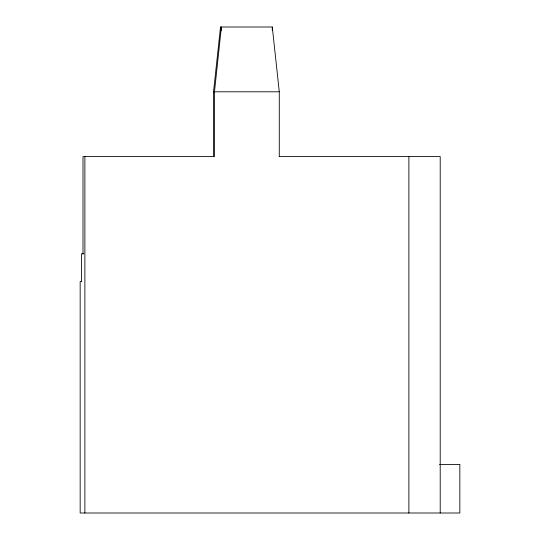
<?xml version="1.0" encoding="UTF-8"?>
<svg xmlns="http://www.w3.org/2000/svg" width="540" height="540" viewBox="0 0 540 540"><rect width="100%" height="100%" fill="white"/><g stroke="black" fill="none" stroke-linecap="round" stroke-linejoin="round"><path stroke-width="0.81" d="M213.536 156.607L213.536 91.8L220.529 27L272.281 27L279.275 91.8L279.275 156.6M213.536 91.8L279.275 91.8M279.227 156.6L440.208 156.6L440.208 513M83.774 253.8L81.466 253.8L81.466 281.57M81.709 281.57L80.163 281.57L80.163 513L459.837 513L459.837 464.4L439.486 464.4M408.875 156.6L408.875 513M272.281 27L272.281 30.368M221.373 30.368L221.373 27L214.481 91.8L214.481 156.6L82.998 156.6L82.998 253.8M220.529 27L220.529 31.205M84.881 156.6L84.881 513"/></g></svg>
